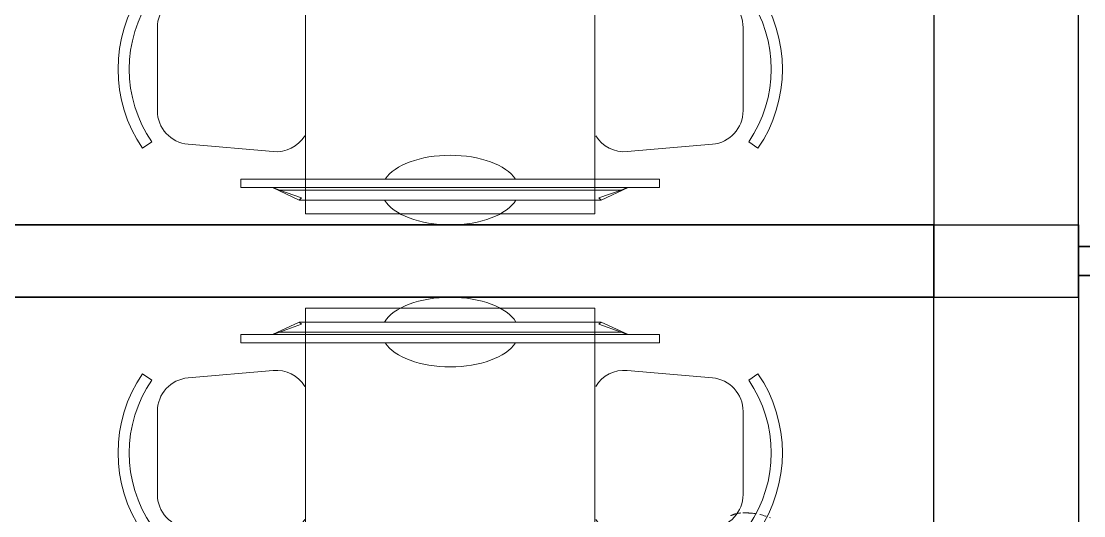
# Model space of a CAD drawing. Header units: millimetres. Extents: x 0 to 145404, y 0 to 194550.
# Drawn here: x 89954 to 92890, y 113943 to 115308 of the extents above; entities that cross this region are included whole.
import ezdxf

# ---------------------------------------------------------------- set-up
doc = ezdxf.new("R2010")
doc.units = ezdxf.units.MM
doc.linetypes.add('ELGO_LTYPE0', pattern=[0])
doc.linetypes.add('HIDDEN2', pattern=[0.1875, 0.125, -0.0625])
doc.layers.add('АР - мебель', color=7, linetype='Continuous', lineweight=9, true_color=0x787878)
for name, color, linetype, lineweight in [('АР - Монолит', 56, 'Continuous', 30), ('АР - Наружная стена', 144, 'Continuous', 30), ('АР - Окна', 150, 'Continuous', 9), ('АР - окна - открывание', 251, 'Continuous', 5), ('АР - Перегородки 80', 32, 'Continuous', 30)]:
    doc.layers.add(name, color=color, linetype=linetype, lineweight=lineweight)

# ---------------------------------------------------------------- blocks, each defined once
blk = doc.blocks.new('*U145')
at = {"color": 0, "linetype": 'ELGO_LTYPE0'}
for p, q in [((-126.3, -578.5), (-126.3, 578.5)), ((-126.3, 578.5), (-103.1, 578.5)), ((-103.1, 578.5), (-103.1, -578.5)), ((-103.1, 491.5), (-68.5, 417.2)), ((-103.1, 489.1), (-96.1, 471.8)), ((-96.1, 471.8), (-96.1, -471.8)), ((-74.4, 410.8), (-96.1, 471.8)), ((-68.5, 417.2), (-74.4, 410.8)), ((-68.5, -417.2), (-68.5, 417.2)), ((-74.4, -410.8), (-96.1, -471.8)), ((-68.5, -417.2), (-74.4, -410.8)), ((-103.1, -491.5), (-68.5, -417.2)), ((-96.1, -471.8), (-103.1, -489.1)), ((-103.1, -578.5), (-126.3, -578.5))]:
    blk.add_line(p, q, dxfattribs=at)
for start_param, end_param in [(0.31972, 2.821873), (3.433141, 5.991637)]:
    blk.add_ellipse((-96.1, 0), major_axis=(0, 189.6), ratio=0.506784, start_param=start_param, end_param=end_param, dxfattribs=at)
blk = doc.blocks.new('ОГ78_на2персон_стол800х800')
for p, q in [((-400, -800), (-400, 0)), ((-400, 0), (400, 0)), ((400, 0), (400, -800)), ((-489.2, -172.3), (-724.4, -192.8)), ((489.2, -172.3), (724.4, -192.8)), ((-824.7, -198.8), (-850.3, -181.3)), ((824.7, -198.8), (850.3, -181.3)), ((-809.3, -285.3), (-809.3, -514.7)), ((809.3, -285.3), (809.3, -514.7)), ((-824.7, -601.2), (-850.3, -618.7)), ((-489.2, -627.7), (-724.4, -607.2)), ((489.2, -627.7), (724.4, -607.2)), ((824.7, -601.2), (850.3, -618.7)), ((400, -800), (-400, -800))]:
    blk.add_line(p, q)
for centre, radius, start, end in [((-481.1, -264.8), 92.9, 31.593, 94.9697), ((481.1, -264.8), 92.9, 85.0303, 148.407), ((-530.7, -400), 387.3, 145.6197, 214.3803), ((-530.7, -400), 356.3, 145.6197, 214.3803), ((-716.4, -285.3), 92.9, 94.9697, 180), ((716.4, -285.3), 92.9, 0, 85.0303), ((530.7, -400), 356.3, 325.6197, 34.3803), ((530.7, -400), 387.3, 325.6197, 34.3803), ((-716.4, -514.7), 92.9, 180, 265.0303), ((716.4, -514.7), 92.9, 274.9697, 0), ((-481.1, -535.2), 92.9, 265.0303, 328.407), ((481.1, -535.2), 92.9, 211.593, 274.9697)]:
    blk.add_arc(centre, radius, start, end)
blk = doc.blocks.new('Квартира 1С 3800 тип 4')
at = {"layer": 'АР - Монолит'}
blk.add_lwpolyline([(0, 0), (0, 200), (-6750, 200), (-6750, 0)], close=True, dxfattribs=at)
at = {"layer": 'АР - Наружная стена'}
blk.add_lwpolyline([(-7150, 0), (-7150, 4000), (-6750, 4000), (-6750, 0)], close=True, dxfattribs=at)
at = {"layer": 'АР - Перегородки 80'}
blk.add_lwpolyline([(-8350, 60), (-8350, 140), (-7150, 140), (-7150, 60)], close=True, dxfattribs=at)
at = {"layer": 'АР - мебель'}
for name, p, rotation in [('ОГ78_на2персон_стол800х800', (-5413.7, 230), 180), ('*U145', (-5413.8, 200), 270)]:
    blk.add_blockref(name, p, dxfattribs=dict(at, rotation=rotation))
blk = doc.blocks.new('блок балконный дверной с проходом 750мм')
at = {"layer": 'АР - окна - открывание', "color": 252, "linetype": 'HIDDEN2', "lineweight": 0, "ltscale": 150}
for centre, radius, start, end in [((-167.2, -770.3), 181.4, 3.5982, 22.4603), ((-268.2, -777.6), 282.7, 0.0137, 3.7944), ((-67.7, -776.3), 82.2, 342.0544, 359.0829), ((-62.9, -775.9), 77.8, 333.1084, 340.7431)]:
    blk.add_arc(centre, radius, start, end, dxfattribs=at)
blk = doc.blocks.new('Квартира 1С 3800 тип 4-1')
at = {"layer": 'АР - Монолит'}
blk.add_lwpolyline([(0, 4000), (0, 3800), (-6750, 3800), (-6750, 4000)], close=True, dxfattribs=at)
at = {"layer": 'АР - Наружная стена'}
blk.add_lwpolyline([(-7150, 4000), (-7150, 0), (-6750, 0), (-6750, 4000)], close=True, dxfattribs=at)
at = {"layer": 'АР - Перегородки 80'}
blk.add_lwpolyline([(-8350, 3940), (-8350, 3860), (-7150, 3860), (-7150, 3940)], close=True, dxfattribs=at)
at = {"layer": 'АР - мебель', "xscale": -1, "rotation": 270}
blk.add_blockref('*U145', (-5413.8, 3800), dxfattribs=at)
at = {"layer": 'АР - мебель', "xscale": -1}
blk.add_blockref('ОГ78_на2персон_стол800х800', (-5413.7, 3770), dxfattribs=at)
at = {"layer": 'АР - Окна', "rotation": 90}
blk.add_blockref('блок балконный дверной с проходом 750мм', (-7000, 3190), dxfattribs=at)
blk = doc.blocks.new('V_Section_2')
for name, p in [('Квартира 1С 3800 тип 4', (7150, -24500)), ('Квартира 1С 3800 тип 4-1', (7150, -28300))]:
    blk.add_blockref(name, p)

msp = doc.modelspace()

# ---------------------------------------------------------------- block references
at = {"xscale": -1}
msp.add_blockref('V_Section_2', (92875.5, 139046.1, 0), dxfattribs=at)

doc.saveas('drawing.dxf')
